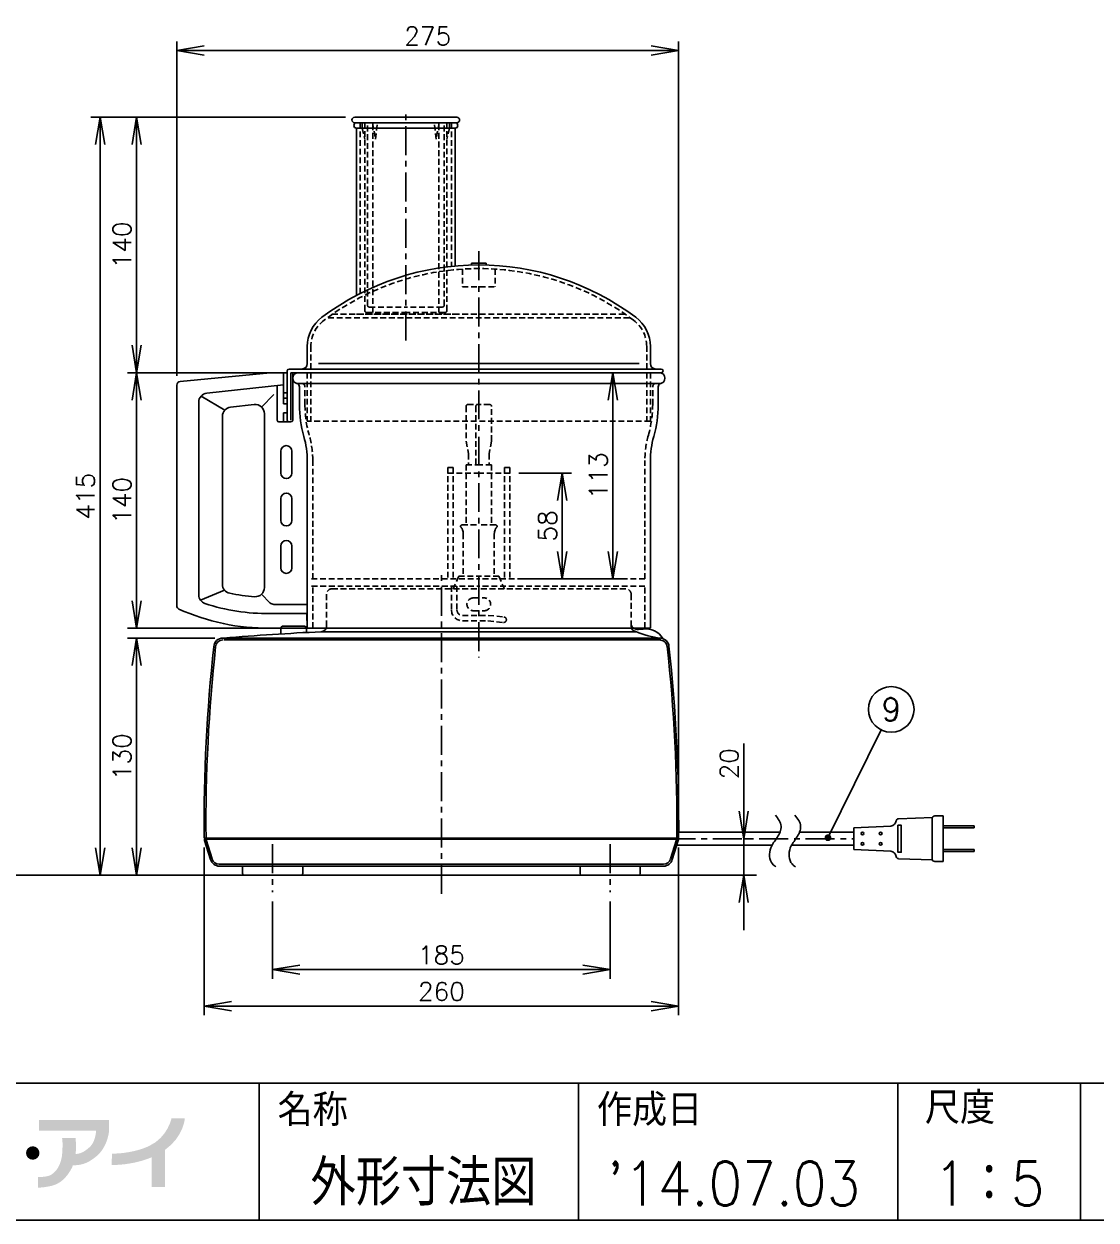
# Model space of a CAD drawing. Extents: x 115 to 2025, y 0 to 1377.
# Drawn here: x 586 to 1174, y 0 to 656 of the extents above; entities that cross this region are included whole.
import ezdxf
from ezdxf.enums import TextEntityAlignment as Align

# ---------------------------------------------------------------- set-up
doc = ezdxf.new("R2010")
doc.units = 0
doc.header["$LTSCALE"] = 0.5
doc.header["$PDMODE"] = 3
doc.linetypes.add('CENTER', pattern=[50.8, 31.75, -6.35, 6.35, -6.35])
doc.linetypes.add('HIDDEN', pattern=[9.525, 6.35, -3.175])
doc.layers.get('0').update_dxf_attribs({"linetype": 'CONTINUOUS'})
doc.layers.get('DEFPOINTS').update_dxf_attribs({"linetype": 'CONTINUOUS'})
for name, color, linetype in [('DANMEN', 7, 'CONTINUOUS'), ('SUNPOU', 7, 'CONTINUOUS'), ('WAKU', 7, 'CONTINUOUS')]:
    doc.layers.add(name, color=color, linetype=linetype)
doc.styles.get("Standard").update_dxf_attribs({"font": 'ROMANS', "bigfont": 'EXTFONT.shx'})
doc.dimstyles.get("Standard").update_dxf_attribs({"dimscale": 5, "dimtxt": 2, "dimasz": 3, "dimexe": 1, "dimexo": 1, "dimgap": 0.6, "dimtad": 3, "dimdec": 0, "dimzin": 0, "dimdsep": 46, "dimtxsty": 'STANDARD', "dimblk1": 'OPEN', "dimblk2": 'OPEN', "dimsah": 1, "dimcen": 1.5, "dimadec": 0, "dimazin": 0, "dimtfac": 1, "dimtdec": 0, "dimtmove": 0, "dimatfit": 0, "dimldrblk": 'DOTSMALL', "dimfxl": 1, "dimtvp": 1, "dimtolj": 1, "dimtzin": 0, "dimarcsym": 0})

# ---------------------------------------------------------------- blocks, each defined once
blk = doc.blocks.new('_OPEN')
at = {"color": 0, "linetype": 'ByBlock'}
for p, q in [((-1, 0.167), (0, 0)), ((0, 0), (-1, -0.167)), ((0, 0), (-1, 0))]:
    blk.add_line(p, q, dxfattribs=at)
blk = doc.blocks.new('*D37')
at = {"layer": 'DEFPOINTS', "color": 0}
for p in [(722.33, 179.67), (907.33, 179.67), (907.33, 137.26)]:
    blk.add_point(p, dxfattribs=at)
at = {"layer": 'SUNPOU', "color": 0, "lineweight": -2}
for p, q in [((722.33, 174.67), (722.33, 132.26)), ((907.33, 174.67), (907.33, 132.26)), ((737.33, 137.26), (892.33, 137.26))]:
    blk.add_line(p, q, dxfattribs=at)
at = {"layer": 'SUNPOU', "color": 0, "lineweight": -2, "xscale": 15, "yscale": 15, "zscale": 15, "rotation": 180}
blk.add_blockref('_OPEN', (722.33, 137.26), dxfattribs=at)
at = {"layer": 'SUNPOU', "color": 0, "lineweight": -2, "xscale": 15, "yscale": 15, "zscale": 15}
blk.add_blockref('_OPEN', (907.33, 137.26), dxfattribs=at)
at = {"layer": 'SUNPOU', "color": 0, "insert": (814.83, 145.26), "char_height": 10, "attachment_point": 5}
blk.add_mtext('\\A1;185', dxfattribs=at)
blk = doc.blocks.new('_DotSmall')
at = {"color": 0, "linetype": 'ByBlock', "const_width": 0.5}
blk.add_lwpolyline([(-0.0625, 0, 1), (0.0625, 0, 1)], format="xyb", close=True, dxfattribs=at)
blk = doc.blocks.new('*D38')
at = {"layer": 'DEFPOINTS', "color": 0}
for p in [(684.83, 209.29), (944.82, 209.29), (944.82, 117.26)]:
    blk.add_point(p, dxfattribs=at)
at = {"layer": 'SUNPOU', "color": 0, "lineweight": -2}
for p, q in [((684.83, 204.29), (684.83, 112.26)), ((944.82, 204.29), (944.82, 112.26)), ((699.83, 117.26), (929.82, 117.26))]:
    blk.add_line(p, q, dxfattribs=at)
at = {"layer": 'SUNPOU', "color": 0, "lineweight": -2, "xscale": 15, "yscale": 15, "zscale": 15, "rotation": 180}
blk.add_blockref('_OPEN', (684.83, 117.26), dxfattribs=at)
at = {"layer": 'SUNPOU', "color": 0, "lineweight": -2, "xscale": 15, "yscale": 15, "zscale": 15}
blk.add_blockref('_OPEN', (944.82, 117.26), dxfattribs=at)
at = {"layer": 'SUNPOU', "color": 0, "insert": (814.83, 125.26), "char_height": 10, "attachment_point": 5}
blk.add_mtext('\\A1;260', dxfattribs=at)
blk = doc.blocks.new('*D39')
at = {"layer": 'DEFPOINTS', "color": 0}
for p in [(975.51, 209.04), (980.51, 209.04), (987.57, 188.99)]:
    blk.add_point(p, dxfattribs=at)
at = {"layer": 'SUNPOU', "color": 0, "lineweight": -2}
for p, q in [((980.51, 224.04), (980.51, 261.23)), ((980.51, 209.04), (985.51, 209.04)), ((980.51, 188.99), (980.51, 209.04)), ((982.57, 188.99), (975.51, 188.99)), ((980.51, 173.99), (980.51, 158.99))]:
    blk.add_line(p, q, dxfattribs=at)
at = {"layer": 'SUNPOU', "color": 0, "lineweight": -2, "xscale": 15, "yscale": 15, "zscale": 15}
for p, rotation in [((980.51, 209.04), 270), ((980.51, 188.99), 90)]:
    blk.add_blockref('_OPEN', p, dxfattribs=dict(at, rotation=rotation))
at = {"layer": 'SUNPOU', "color": 0, "insert": (972.51, 250.14), "char_height": 10, "attachment_point": 5, "rotation": 90}
blk.add_mtext('\\A1;20', dxfattribs=at)
blk = doc.blocks.new('*D41')
at = {"layer": 'DEFPOINTS', "color": 0}
for p in [(695.6, 318.99), (647.8, 188.99), (706.83, 188.99)]:
    blk.add_point(p, dxfattribs=at)
at = {"layer": 'SUNPOU', "color": 0, "lineweight": -2}
for p, q in [((690.6, 318.99), (642.8, 318.99)), ((647.8, 303.99), (647.8, 203.99)), ((701.83, 188.99), (642.8, 188.99))]:
    blk.add_line(p, q, dxfattribs=at)
at = {"layer": 'SUNPOU', "color": 0, "lineweight": -2, "xscale": 15, "yscale": 15, "zscale": 15}
for p, rotation in [((647.8, 318.99), 90), ((647.8, 188.99), 270)]:
    blk.add_blockref('_OPEN', p, dxfattribs=dict(at, rotation=rotation))
at = {"layer": 'SUNPOU', "color": 0, "insert": (639.8, 253.99), "char_height": 10, "attachment_point": 5, "rotation": 90}
blk.add_mtext('\\A1;130', dxfattribs=at)
blk = doc.blocks.new('*D42')
at = {"layer": 'DEFPOINTS', "color": 0}
for p in [(647.8, 464.46), (725.92, 464.46), (725.92, 324.45)]:
    blk.add_point(p, dxfattribs=at)
at = {"layer": 'SUNPOU', "color": 0, "lineweight": -2}
for p, q in [((720.92, 464.46), (642.8, 464.46)), ((647.8, 339.45), (647.8, 449.46)), ((720.92, 324.45), (642.8, 324.45))]:
    blk.add_line(p, q, dxfattribs=at)
at = {"layer": 'SUNPOU', "color": 0, "lineweight": -2, "xscale": 15, "yscale": 15, "zscale": 15}
for p, rotation in [((647.8, 464.46), 90), ((647.8, 324.45), 270)]:
    blk.add_blockref('_OPEN', p, dxfattribs=dict(at, rotation=rotation))
at = {"layer": 'SUNPOU', "color": 0, "insert": (639.8, 394.46), "char_height": 10, "attachment_point": 5, "rotation": 90}
blk.add_mtext('\\A1;140', dxfattribs=at)
blk = doc.blocks.new('*D46')
at = {"layer": 'DEFPOINTS', "color": 0}
for p in [(647.8, 604.46), (767.33, 604.46), (730.33, 464.46)]:
    blk.add_point(p, dxfattribs=at)
at = {"layer": 'SUNPOU', "color": 0, "lineweight": -2}
for p, q in [((762.33, 604.46), (642.8, 604.46)), ((647.8, 479.46), (647.8, 589.46)), ((725.33, 464.46), (642.8, 464.46))]:
    blk.add_line(p, q, dxfattribs=at)
at = {"layer": 'SUNPOU', "color": 0, "lineweight": -2, "xscale": 15, "yscale": 15, "zscale": 15}
for p, rotation in [((647.8, 604.46), 90), ((647.8, 464.46), 270)]:
    blk.add_blockref('_OPEN', p, dxfattribs=dict(at, rotation=rotation))
at = {"layer": 'SUNPOU', "color": 0, "insert": (639.8, 534.46), "char_height": 10, "attachment_point": 5, "rotation": 90}
blk.add_mtext('\\A1;140', dxfattribs=at)
blk = doc.blocks.new('*D47')
at = {"layer": 'DEFPOINTS', "color": 0}
for p in [(627.8, 604.46), (767.33, 604.46), (706.83, 188.99)]:
    blk.add_point(p, dxfattribs=at)
at = {"layer": 'SUNPOU', "color": 0, "lineweight": -2}
for p, q in [((762.33, 604.46), (622.8, 604.46)), ((627.8, 203.99), (627.8, 589.46)), ((701.83, 188.99), (622.8, 188.99))]:
    blk.add_line(p, q, dxfattribs=at)
at = {"layer": 'SUNPOU', "color": 0, "lineweight": -2, "xscale": 15, "yscale": 15, "zscale": 15}
for p, rotation in [((627.8, 604.46), 90), ((627.8, 188.99), 270)]:
    blk.add_blockref('_OPEN', p, dxfattribs=dict(at, rotation=rotation))
at = {"layer": 'SUNPOU', "color": 0, "insert": (619.8, 396.73), "char_height": 10, "attachment_point": 5, "rotation": 90}
blk.add_mtext('\\A1;415', dxfattribs=at)
blk = doc.blocks.new('*D48')
at = {"layer": 'DEFPOINTS', "color": 0}
for p in [(852.33, 409.46), (881.03, 409.46), (852.33, 351.46)]:
    blk.add_point(p, dxfattribs=at)
at = {"layer": 'SUNPOU', "color": 0, "lineweight": -2}
for p, q in [((857.33, 409.46), (886.03, 409.46)), ((881.03, 366.46), (881.03, 394.46)), ((857.33, 351.46), (886.03, 351.46))]:
    blk.add_line(p, q, dxfattribs=at)
at = {"layer": 'SUNPOU', "color": 0, "lineweight": -2, "xscale": 15, "yscale": 15, "zscale": 15}
for p, rotation in [((881.03, 409.46), 90), ((881.03, 351.46), 270)]:
    blk.add_blockref('_OPEN', p, dxfattribs=dict(at, rotation=rotation))
at = {"layer": 'SUNPOU', "color": 0, "insert": (873.03, 380.46), "char_height": 10, "attachment_point": 5, "rotation": 90}
blk.add_mtext('\\A1;58', dxfattribs=at)
blk = doc.blocks.new('*D50')
at = {"layer": 'DEFPOINTS', "color": 0}
for p in [(835.33, 464.46), (908.79, 464.46), (852.33, 351.46)]:
    blk.add_point(p, dxfattribs=at)
at = {"layer": 'SUNPOU', "color": 0, "lineweight": -2}
for p, q in [((840.33, 464.46), (913.79, 464.46)), ((908.79, 366.46), (908.79, 449.46)), ((857.33, 351.46), (913.79, 351.46))]:
    blk.add_line(p, q, dxfattribs=at)
at = {"layer": 'SUNPOU', "color": 0, "lineweight": -2, "xscale": 15, "yscale": 15, "zscale": 15}
for p, rotation in [((908.79, 464.46), 90), ((908.79, 351.46), 270)]:
    blk.add_blockref('_OPEN', p, dxfattribs=dict(at, rotation=rotation))
at = {"layer": 'SUNPOU', "color": 0, "insert": (900.79, 407.96), "char_height": 10, "attachment_point": 5, "rotation": 90}
blk.add_mtext('\\A1;113', dxfattribs=at)
blk = doc.blocks.new('*D52')
at = {"layer": 'DEFPOINTS', "color": 0}
for p in [(944.82, 641.05), (669.83, 457.67), (944.82, 204.29)]:
    blk.add_point(p, dxfattribs=at)
at = {"layer": 'SUNPOU', "color": 0, "lineweight": -2}
for p, q in [((669.83, 462.67), (669.83, 646.05)), ((944.82, 209.29), (944.82, 646.05)), ((684.83, 641.05), (929.82, 641.05))]:
    blk.add_line(p, q, dxfattribs=at)
at = {"layer": 'SUNPOU', "color": 0, "lineweight": -2, "xscale": 15, "yscale": 15, "zscale": 15, "rotation": 180}
blk.add_blockref('_OPEN', (669.83, 641.05), dxfattribs=at)
at = {"layer": 'SUNPOU', "color": 0, "lineweight": -2, "xscale": 15, "yscale": 15, "zscale": 15}
blk.add_blockref('_OPEN', (944.82, 641.05), dxfattribs=at)
at = {"layer": 'SUNPOU', "color": 0, "insert": (807.33, 649.05), "char_height": 10, "attachment_point": 5}
blk.add_mtext('\\A1;275', dxfattribs=at)

msp = doc.modelspace()

# ---------------------------------------------------------------- hatches: boundary and pattern name
at = {"layer": 'WAKU'}
h = msp.add_hatch(color=1, dxfattribs=at)
edge = h.paths.add_edge_path()
edge.add_spline(control_points=[(632.75, 50.8), (632.75, 50.8), (632.75, 54.88), (632.75, 54.88), (632.75, 54.88), (594.26, 54.88), (594.26, 54.88), (594.26, 54.88), (594.26, 49.08), (594.26, 49.08), (594.26, 49.08), (625.63, 49.08), (625.63, 49.08), (625.52, 47.53), (624.97, 42.7), (622.25, 40.16), (618.98, 37.12), (616.6, 36.25), (614.42, 36.25), (614.41, 36.25), (614.4, 36.25), (614.38, 36.25), (614.84, 40.73), (614.34, 44.95), (614.34, 44.95), (614.34, 44.95), (606.95, 44.95), (606.95, 44.95), (606.95, 44.95), (607.43, 43.71), (607.1, 37.26), (606.73, 30.3), (603.69, 26.46), (601.01, 24.87), (598.32, 23.27), (593.82, 23.7), (593.82, 23.7), (593.82, 23.7), (593.82, 17.83), (593.82, 17.83), (593.82, 17.83), (596.14, 17.62), (601.22, 18.78), (605.72, 19.79), (609.6, 23.21), (612.46, 28.85), (612.53, 28.99), (612.81, 29.87), (612.87, 30.02), (616.36, 30.06), (620.34, 30.32), (626.02, 35.16), (630.44, 38.93), (632.17, 44.84), (632.62, 48.07), (632.62, 48.07), (632.75, 50.8), (632.75, 50.8)], knot_values=[0, 0, 0, 0, 1, 1, 1, 2, 2, 2, 3, 3, 3, 4, 4, 4, 5, 5, 5, 6, 6, 6, 7, 7, 7, 8, 8, 8, 9, 9, 9, 10, 10, 10, 11, 11, 11, 12, 12, 12, 13, 13, 13, 14, 14, 14, 15, 15, 15, 16, 16, 16, 17, 17, 17, 18, 18, 18, 19, 19, 19, 19], degree=3, periodic=0)
h = msp.add_hatch(color=1, dxfattribs=at)
edge = h.paths.add_edge_path()
edge.add_spline(control_points=[(674.23, 55.69), (674.23, 55.69), (666.91, 55.69), (666.91, 55.69), (666.89, 55.57), (664.79, 45.48), (654.9, 40.72), (651.18, 38.93), (647.89, 38.14), (645.1, 37.55), (638.95, 36.25), (634.42, 36.46), (634.37, 36.46), (634.37, 36.46), (634.05, 30.24), (634.05, 30.24), (634.26, 30.23), (639.39, 29.98), (646.39, 31.46), (649.17, 32.05), (652.38, 32.86), (656.11, 34.45), (656.11, 34.45), (656.11, 18.05), (656.11, 18.05), (656.11, 18.05), (663.36, 18.05), (663.36, 18.05), (663.36, 18.05), (663.36, 38.48), (663.36, 38.48), (673.54, 45.8), (674.12, 55.2), (674.23, 55.69)], knot_values=[0, 0, 0, 0, 1, 1, 1, 2, 2, 2, 3, 3, 3, 4, 4, 4, 5, 5, 5, 6, 6, 6, 7, 7, 7, 8, 8, 8, 9, 9, 9, 10, 10, 10, 11, 11, 11, 11], degree=3, periodic=0)
h = msp.add_hatch(color=1, dxfattribs=at)
edge = h.paths.add_edge_path()
edge.add_spline(control_points=[(594.59, 36.76), (594.59, 34.72), (592.93, 33.07), (590.89, 33.07), (588.85, 33.07), (587.2, 34.72), (587.2, 36.76), (587.2, 38.8), (588.85, 40.45), (590.89, 40.45), (592.93, 40.45), (594.59, 38.8), (594.59, 36.76)], knot_values=[0, 0, 0, 0, 1, 1, 1, 2, 2, 2, 3, 3, 3, 4, 4, 4, 4], degree=3, periodic=0)

# ---------------------------------------------------------------- linework, layer by layer
at = {"color": 2}
for p, q in [((767.33, 604.46), (795.33, 604.46)), ((823.33, 604.46), (795.33, 604.46)), ((795.33, 601.46), (767.33, 601.46)), ((768.33, 601.46), (822.33, 601.46)), ((768.33, 598.46), (822.33, 598.46)), ((768.33, 598.46), (768.33, 506.88)), ((795.33, 601.46), (823.33, 601.46)), ((822.33, 598.46), (822.33, 522.93)), ((741.33, 469.45), (741.33, 478.83)), ((929.33, 469.45), (929.33, 478.83)), ((935.33, 466.46), (731.33, 466.46)), ((747.47, 469.46), (923.18, 469.46)), ((720.94, 464.46), (671.61, 459.66)), ((728.28, 464.46), (720.94, 464.46)), ((730.33, 464.46), (723.33, 464.46)), ((728.28, 464.46), (728.28, 457.83)), ((728.33, 453.46), (728.33, 464.46)), ((730.33, 465.46), (730.33, 438.46)), ((935.33, 464.46), (732.33, 464.46)), ((732.33, 464.46), (732.33, 438.46)), ((733.33, 464.46), (733.33, 438.46)), ((735.83, 464.46), (835.33, 464.46)), ((934.33, 464.46), (835.33, 464.46)), ((669.83, 457.67), (669.83, 336.74)), ((728.28, 457.83), (686.29, 453.2)), ((716.3, 445.6), (723.04, 452.53)), ((724.83, 457.39), (724.83, 438.46)), ((728.3, 453.46), (728.3, 450.46)), ((730.33, 453.46), (728.3, 453.46)), ((736.33, 458.46), (835.83, 458.46)), ((737.05, 446.91), (737.05, 456.63)), ((934.33, 458.46), (835.33, 458.46)), ((933.6, 446.91), (933.6, 456.63)), ((681.83, 448.23), (681.83, 342.67)), ((696.11, 443.93), (683.11, 451.57)), ((712.29, 446.98), (699.29, 445.56)), ((730.33, 450.46), (728.3, 450.46)), ((728.33, 447.46), (728.33, 450.46)), ((728.33, 447.46), (730.33, 447.46)), ((694.83, 440.59), (694.83, 348.48)), ((717.83, 442.01), (717.83, 346.67)), ((730.33, 442.46), (728.3, 442.46)), ((728.3, 442.46), (728.3, 437.46)), ((732.33, 437.46), (725.83, 437.46)), ((732.33, 437.46), (728.3, 437.46)), ((732.33, 437.46), (731.33, 437.46)), ((726.83, 421.46), (726.83, 409.46)), ((732.83, 421.46), (732.83, 409.46)), ((741.33, 324.46), (741.33, 415.97)), ((929.33, 324.46), (929.33, 415.97)), ((726.83, 395.46), (726.83, 383.46)), ((732.83, 395.46), (732.83, 383.46)), ((726.83, 369.46), (726.83, 357.46)), ((732.83, 369.46), (732.83, 357.46)), ((695.95, 345.33), (682.78, 339.74)), ((716.24, 343.02), (720.85, 338.35)), ((722.99, 337.46), (740.97, 337.46)), ((720.72, 332.46), (741.11, 332.46)), ((741.33, 324.46), (741.11, 332.46)), ((740.82, 324.46), (720.83, 324.46)), ((726.83, 324.45), (726.83, 321.27)), ((727.83, 325.45), (739.83, 325.45)), ((740.83, 324.46), (740.82, 324.46)), ((740.83, 324.46), (835.33, 324.46)), ((740.83, 324.45), (751.66, 324.46)), ((741.33, 324.46), (740.83, 324.46)), ((740.83, 324.45), (740.83, 322.06)), ((921.39, 322.46), (748.69, 322.46)), ((929.33, 324.46), (835.33, 324.46)), ((922.83, 323.75), (925.32, 323.83)), ((695.08, 318.99), (934.63, 318.99)), ((695.6, 317.99), (934.98, 317.99)), ((1083.88, 220.72), (1065.27, 219.99)), ((944.98, 212.54), (1000.37, 212.54)), ((684.83, 209.29), (814.83, 209.29)), ((684.88, 208.79), (814.83, 208.79)), ((685.01, 208.13), (688.3, 197.64)), ((685.98, 208.4), (689.26, 197.91)), ((944.83, 209.29), (814.83, 209.29)), ((944.78, 208.79), (814.83, 208.79)), ((943.68, 208.4), (940.39, 197.91)), ((944.64, 208.13), (941.35, 197.64)), ((943.83, 205.54), (996.07, 205.54)), ((1083.88, 197.36), (1065.27, 198.09)), ((693.12, 194.99), (814.83, 194.99)), ((693.12, 193.99), (814.83, 193.99)), ((705.83, 193.99), (705.83, 189.99)), ((738.83, 193.99), (738.83, 189.99)), ((936.54, 194.99), (814.83, 194.99)), ((936.54, 193.99), (814.83, 193.99)), ((890.83, 193.99), (890.83, 189.99)), ((923.83, 193.99), (923.83, 189.99)), ((706.83, 188.99), (737.83, 188.99)), ((922.83, 188.99), (891.83, 188.99))]:
    msp.add_line(p, q, dxfattribs=at)
msp.add_lwpolyline([(1064.98, 216.44), (1066.8, 216.44), (1066.8, 201.64), (1064.98, 201.64)], close=True, dxfattribs=at)
for centre in [(1045.52, 211.93), (1055.52, 211.93), (1045.52, 206.15), (1055.52, 206.15)]:
    msp.add_circle(centre, 0.75, dxfattribs=at)
for centre, radius, start, end in [((767.33, 602.96), 1.5, 90, 270), ((823.33, 602.96), 1.5, 270, 90), ((768.33, 599.96), 1.5, 90, 270), ((822.33, 599.96), 1.5, 270, 90), ((835.33, 380.3), 143.22, 53.08971, 126.91029), ((761.33, 478.83), 20, 126.91029, 180), ((909.33, 478.83), 20, 0, 53.08971), ((731.33, 465.46), 1, 90, 180), ((738.33, 469.46), 3, 270, 0), ((932.33, 469.46), 3, 180, 270), ((935.33, 465.46), 1, 270, 90), ((671.83, 457.67), 2, 96.20345, 180), ((736.33, 461.46), 3, 90, 270), ((736.33, 461.46), 3, 90, 180), ((934.33, 461.46), 3, 270, 90), ((686.83, 448.23), 5, 96.20345, 180), ((735.05, 456.63), 2, 0, 75.21098), ((935.6, 456.63), 2, 104.78902, 180), ((712.83, 442.01), 5, 360, 96.20345), ((801.12, 446.91), 64.07, 180, 195.73795), ((869.53, 446.91), 64.07, 344.26205, 0), ((699.83, 440.59), 5, 96.20345, 180), ((725.83, 438.46), 1, 180, 270), ((731.33, 438.46), 1, 180, 270), ((732.33, 438.46), 1, 270, 0), ((691.33, 415.97), 50, 0, 15.73795), ((979.33, 415.97), 50, 164.26205, 180), ((729.83, 421.46), 3, 0, 180), ((729.83, 409.46), 3, 180, 0), ((729.83, 395.46), 3, 0, 180), ((729.83, 383.46), 3, 180, 0), ((729.83, 369.46), 3, 0, 180), ((729.83, 357.46), 3, 180, 0), ((699.83, 348.48), 5, 180, 258.12829), ((686.83, 342.67), 5, 180, 251.7437), ((719.3, 441.11), 99.66, 258.12829, 266.07851), ((712.83, 346.67), 5, 266.07851, 360), ((671.83, 336.74), 2, 180, 245.54145), ((719.3, 441.11), 116.66, 245.54145, 270.74956), ((719.3, 441.11), 108.66, 251.7437, 270.74956), ((722.99, 340.46), 3, 224.66493, 270), ((815.09, -1106.23), 1430.22, 92.64982, 94.79236), ((727.83, 324.45), 1, 90, 180), ((739.83, 324.45), 1, 0, 90), ((748.83, 325.46), 3, 272.64982, 0), ((921.83, 325.46), 3, 180, 259.4759), ((941.15, 370.82), 52.23, 247.64421, 263.32302), ((927.21, 313.82), 10.18, 28.68746, 100.73195), ((695.08, 313.99), 5, 90, 177.09301), ((695.08, 313.99), 4, 90, 177.09301), ((934.57, 313.96), 4, 6.30017, 84.21737), ((934.57, 313.96), 5, 6.30017, 84.21737), ((1585.79, 216.77), 900.99, 173.7891, 180.46341), ((1585.79, 216.77), 899.99, 173.78918, 180.46341), ((43.95, 216.77), 899.91, 359.53657, 6.23736), ((43.92, 216.77), 900.94, 359.53657, 6.22837), ((1060.69, 219.25), 3.34, 278.34174, 352.96053), ((1065.47, 218.51), 1.5, 97.84918, 166.99512), ((689.83, 209.48), 5, 180, 182.17484), ((689.83, 209.48), 5, 180, 182.17484), ((689.83, 209.48), 5, 187.92918, 195.70864), ((689.83, 209.48), 5, 187.92918, 195.70864), ((689.83, 209.48), 4.5, 182.41662, 188.81686), ((689.83, 209.48), 4, 180, 195.70864), ((939.83, 209.48), 4, 344.29136, 0), ((939.83, 209.48), 4.5, 351.18314, 357.58338), ((939.83, 209.48), 5, 344.29136, 352.07082), ((939.83, 209.48), 5, 344.29136, 352.07082), ((939.83, 209.48), 5, 357.82516, 0), ((939.83, 209.48), 5, 357.82516, 0), ((693.12, 198.99), 5, 195.70864, 270), ((693.12, 198.99), 4, 195.70864, 270), ((936.54, 198.99), 4, 270, 344.29136), ((936.54, 198.99), 5, 270, 344.29136), ((1060.69, 198.83), 3.34, 7.03947, 81.65826), ((1065.47, 199.58), 1.5, 193.00488, 262.15082), ((706.83, 189.99), 1, 180, 270), ((737.83, 189.99), 1, 270, 0), ((891.83, 189.99), 1, 180, 270), ((922.83, 189.99), 1, 270, 0)]:
    msp.add_arc(centre, radius, start, end, dxfattribs=at)
for points in [[(997.86, 221.87), (999.34, 219.95), (1002.29, 216.12), (998.96, 209.31), (994.24, 203.96), (994.38, 196.31), (997.49, 194.09), (998.17, 193.6)], [(1008.54, 221.87), (1010.03, 219.95), (1012.98, 216.12), (1009.65, 209.31), (1004.93, 203.96), (1005.07, 196.31), (1008.18, 194.09), (1008.86, 193.6)]]:
    msp.add_open_spline(points, degree=3, knots=[0, 0, 0, 0, 6.745109, 13.401457, 20.028677, 28.874251, 31.32835, 31.32835, 31.32835, 31.32835], dxfattribs=at)
at = {"layer": 'DANMEN', "color": 2, "linetype": 'CENTER'}
for p, q in [((795.33, 482.17), (795.33, 607.46)), ((835.33, 530.98), (835.33, 308.28)), ((814.83, 178.87), (814.83, 355.35)), ((722.33, 205.98), (722.33, 179.67)), ((907.33, 205.98), (907.33, 179.67)), ((938.21, 209.04), (1040.8, 209.04))]:
    msp.add_line(p, q, dxfattribs=at)
at = {"layer": 'DANMEN', "color": 2, "linetype": 'HIDDEN'}
for p, q in [((770.33, 601.46), (770.33, 507.92)), ((771.33, 598.46), (771.33, 601.46)), ((771.33, 598.46), (772.83, 592.46)), ((772.83, 498.45), (772.83, 601.46)), ((774.33, 501.45), (774.33, 601.46)), ((777.08, 601.46), (778.79, 592.46)), ((777.33, 497.45), (777.33, 600.15)), ((778.79, 592.46), (779.64, 601.46)), ((811.87, 592.46), (811.01, 601.46)), ((813.58, 601.46), (811.87, 592.46)), ((813.33, 497.45), (813.33, 600.15)), ((816.33, 501.45), (816.33, 601.46)), ((817.83, 498.45), (817.83, 601.46)), ((819.33, 598.46), (817.83, 592.46)), ((819.33, 598.46), (819.33, 601.46)), ((820.33, 601.46), (820.33, 522.73)), ((826.33, 521.23), (826.33, 511.52)), ((844.33, 521.23), (844.33, 511.52)), ((826.33, 511.52), (844.33, 511.52)), ((775.33, 500.45), (795.33, 500.45)), ((815.33, 500.45), (795.33, 500.45)), ((752.73, 494.45), (917.93, 494.45)), ((754.82, 496.45), (915.83, 496.45)), ((768.33, 496.45), (822.33, 496.45)), ((773.83, 497.45), (795.33, 497.45)), ((775.83, 496.45), (774.83, 497.45)), ((816.83, 497.45), (795.33, 497.45)), ((814.83, 496.45), (815.83, 497.45)), ((743.33, 466.45), (743.33, 478.83)), ((927.33, 466.45), (927.33, 478.83)), ((741.33, 464.46), (741.33, 437.95)), ((743.33, 464.46), (743.33, 437.95)), ((927.33, 464.46), (927.33, 437.95)), ((929.33, 464.46), (929.33, 437.95)), ((740.05, 446.91), (740.05, 456.63)), ((930.6, 446.91), (930.6, 456.63)), ((828.33, 445.99), (828.33, 426.99)), ((829.33, 446.99), (835.33, 446.99)), ((833.69, 445.99), (833.69, 413.99)), ((841.33, 446.99), (835.33, 446.99)), ((842.33, 426.99), (842.33, 445.99)), ((929.33, 437.95), (741.33, 437.95)), ((828.33, 426.99), (829.69, 419.99)), ((842.33, 426.99), (840.96, 419.99)), ((829.69, 419.99), (829.69, 413.99)), ((840.96, 419.99), (840.96, 413.99)), ((744.33, 351.46), (744.33, 416.39)), ((828.33, 413.99), (835.33, 413.99)), ((828.33, 413.99), (828.33, 380.99)), ((842.33, 413.99), (835.33, 413.99)), ((842.33, 413.99), (842.33, 380.99)), ((926.33, 351.46), (926.33, 416.39)), ((818.33, 412.46), (818.33, 351.46)), ((818.33, 412.46), (821.33, 412.46)), ((818.33, 409.46), (835.33, 409.46)), ((821.33, 412.46), (821.33, 351.46)), ((852.33, 409.46), (835.33, 409.46)), ((849.33, 412.46), (849.33, 351.46)), ((852.33, 412.46), (849.33, 412.46)), ((852.33, 412.46), (852.33, 351.46)), ((826.08, 380.99), (835.33, 380.99)), ((844.58, 380.99), (835.33, 380.99)), ((826.4, 378.3), (826.72, 377.14)), ((826.83, 376.35), (826.83, 352.99)), ((843.83, 376.35), (843.83, 352.99)), ((844.25, 378.3), (843.93, 377.14)), ((743.59, 351.46), (835.33, 351.46)), ((824.33, 352.99), (821.33, 345.99)), ((824.33, 352.99), (835.33, 352.99)), ((846.33, 352.99), (835.33, 352.99)), ((926.33, 351.46), (835.33, 351.46)), ((846.33, 352.99), (849.33, 345.99)), ((743.7, 347.46), (835.33, 347.46)), ((744.33, 324.46), (744.33, 347.46)), ((751.83, 342.99), (751.83, 325.46)), ((754.83, 345.99), (835.33, 345.99)), ((820.33, 347.46), (820.33, 334.46)), ((823.33, 347.46), (823.33, 334.46)), ((832.33, 340.99), (838.33, 340.99)), ((926.33, 347.46), (835.33, 347.46)), ((915.83, 345.99), (835.33, 345.99)), ((918.83, 342.99), (918.83, 325.46)), ((926.33, 324.46), (926.33, 347.46)), ((826.33, 331.46), (840.43, 331.46)), ((826.33, 328.46), (840.33, 328.46)), ((832.33, 333.99), (838.33, 333.99)), ((840.33, 328.46), (848.83, 327.56)), ((840.43, 331.46), (849.03, 330.56))]:
    msp.add_line(p, q, dxfattribs=at)
at = {"layer": 'DANMEN', "color": 2}
for p, q in [((839.27, 524.46), (831.27, 524.46)), ((831.27, 524.46), (831.27, 523.46)), ((839.27, 524.46), (839.27, 523.46)), ((1083.72, 220.04), (1083.72, 198.04)), ((1085.22, 221.54), (1089.72, 221.54)), ((1089.72, 221.54), (1089.72, 196.54)), ((1011.06, 212.54), (1040.8, 212.54)), ((1040.8, 215.04), (1061.18, 215.94)), ((1040.8, 215.04), (1040.8, 203.04)), ((1089.72, 216.04), (1106.72, 216.04)), ((1089.72, 215.04), (1106.72, 215.04)), ((1106.72, 216.04), (1106.72, 215.04)), ((1006.76, 205.54), (1040.8, 205.54)), ((1040.8, 203.04), (1061.18, 202.14)), ((1089.72, 203.04), (1106.72, 203.04)), ((1089.72, 202.04), (1106.72, 202.04)), ((1106.72, 203.04), (1106.72, 202.04)), ((1085.22, 196.54), (1089.72, 196.54)), ((211.52, 188.99), (987.57, 188.99))]:
    msp.add_line(p, q, dxfattribs=at)
at = {"layer": 'DANMEN', "color": 2, "linetype": 'HIDDEN'}
for centre, radius, start, end in [((835.33, 380.3), 141.22, 53.08971, 126.91029), ((773.83, 498.45), 1, 180, 270), ((775.33, 501.45), 1, 180, 270), ((815.33, 501.45), 1, 270, 0), ((816.83, 498.45), 1, 270, 0), ((761.33, 478.83), 18, 126.91029, 180), ((909.33, 478.83), 18, 0, 53.08971), ((738.05, 456.63), 2, 0, 66.51736), ((932.6, 456.63), 2, 113.48264, 180), ((801.12, 446.91), 61.07, 180, 195.95043), ((829.33, 445.99), 1, 90, 180), ((834.69, 445.99), 1, 90, 180), ((841.33, 445.99), 1, 0, 90), ((869.53, 446.91), 61.07, 344.04957, 0), ((694.33, 416.39), 50, 0, 15.95043), ((976.33, 416.39), 50, 164.04957, 180), ((826.08, 380.24), 0.75, 90, 226.78156), ((844.58, 380.24), 0.75, 313.21844, 90), ((823.51, 377.51), 3, 15.29414, 46.78156), ((823.83, 376.35), 3, 0, 15.29414), ((846.83, 376.35), 3, 164.70586, 180), ((847.15, 377.51), 3, 133.21844, 164.70586), ((754.83, 342.99), 3, 90, 180), ((832.33, 337.49), 3.5, 90, 270), ((838.33, 337.49), 3.5, 270, 90), ((915.83, 342.99), 3, 0, 90), ((826.33, 334.46), 6, 180, 270), ((826.33, 334.46), 3, 180, 270), ((848.93, 329.06), 1.5, 266.18593, 356.18593), ((848.93, 329.06), 1.5, 356.18593, 86.18593)]:
    msp.add_arc(centre, radius, start, end, dxfattribs=at)
at = {"layer": 'DANMEN', "color": 2}
for centre, radius, start, end in [((922.3, 327.19), 3.48, 176.38995, 278.74357), ((1085.22, 220.04), 1.5, 90, 180), ((1085.22, 198.04), 1.5, 180, 270)]:
    msp.add_arc(centre, radius, start, end, dxfattribs=at)
at = {"layer": 'SUNPOU'}
msp.add_circle((1061.33, 279.93), 12.5, dxfattribs=at)
at = {"layer": 'WAKU', "color": 6}
for p, q in [((115, 75), (2025, 75)), ((115, 0), (2025, 0))]:
    msp.add_line(p, q, dxfattribs=at)
at = {"layer": 'WAKU', "color": 7}
for p, q in [((715, 75), (715, 0)), ((890, 75), (890, 0)), ((1065, 75), (1065, 0)), ((1165, 75), (1165, 0))]:
    msp.add_line(p, q, dxfattribs=at)

# ---------------------------------------------------------------- texts
at = {"layer": 'SUNPOU'}
msp.add_text('9', height=12.5, dxfattribs=at).set_placement((1061.33, 279.93), align=Align.MIDDLE)
at = {"layer": 'WAKU'}
for s, p in [('名称', (725.02, 51.55)), ('作成日', (900.02, 51.55)), ('尺度', (1079.76, 52.71))]:
    msp.add_text(s, height=17.5, dxfattribs=at).set_placement(p)
at = {"layer": 'WAKU', "color": 1, "width": 0.9}
for s, height, p in [('外形寸法図', 25, (805, 8.02)), ("'14.07.03", 24, (975, 8.02)), ('1：5', 24, (1115, 8.02))]:
    msp.add_text(s, height=height, dxfattribs=at).set_placement(p, align=Align.CENTER)

# ---------------------------------------------------------------- dimensions: what is measured, and where the dimension line sits
at = {"layer": 'SUNPOU'}
dim = msp.add_linear_dim(base=(944.82, 641.05), p1=(669.83, 457.67), p2=(944.82, 204.29), dimstyle='STANDARD', dxfattribs=at)
dim.commit()
dim.dimension.update_dxf_attribs({"geometry": '*D52', "text_midpoint": (807.33, 649.05)})
dim = msp.add_linear_dim(base=(627.8, 604.46), p1=(706.83, 188.99), p2=(767.33, 604.46), angle=90, dimstyle='STANDARD', override={"dimtmove": 0}, dxfattribs=at)
dim.commit()
dim.dimension.update_dxf_attribs({"geometry": '*D47', "text_midpoint": (627.8, 396.73), "dimtype": 160})
for base, p1, p2, picture, middle in [((647.8, 604.46), (730.33, 464.46), (767.33, 604.46), '*D46', (639.8, 534.46)), ((908.79, 464.46), (852.33, 351.46), (835.33, 464.46), '*D50', (900.79, 407.96)), ((881.03, 409.46), (852.33, 351.46), (852.33, 409.46), '*D48', (873.03, 380.46)), ((647.8, 188.99), (695.6, 318.99), (706.83, 188.99), '*D41', (639.8, 253.99)), ((980.51, 209.04), (987.57, 188.99), (975.51, 209.04), '*D39', (972.51, 250.14))]:
    dim = msp.add_linear_dim(base=base, p1=p1, p2=p2, angle=90, dimstyle='STANDARD', dxfattribs=at)
    dim.commit()
    dim.dimension.update_dxf_attribs({"geometry": picture, "text_midpoint": middle})
dim = msp.add_linear_dim(base=(647.8, 464.46), p1=(725.92, 324.45), p2=(725.92, 464.46), angle=90, dimstyle='STANDARD', override={"dimtmove": 0}, dxfattribs=at)
dim.commit()
dim.dimension.update_dxf_attribs({"geometry": '*D42', "text_midpoint": (639.8, 394.46)})
for base, p1, p2, picture, middle in [((944.82, 117.26), (684.83, 209.29), (944.82, 209.29), '*D38', (814.83, 117.26)), ((907.33, 137.26), (722.33, 179.67), (907.33, 179.67), '*D37', (814.83, 137.26))]:
    dim = msp.add_linear_dim(base=base, p1=p1, p2=p2, dimstyle='STANDARD', override={"dimtmove": 0}, dxfattribs=at)
    dim.commit()
    dim.dimension.update_dxf_attribs({"geometry": picture, "text_midpoint": middle, "dimtype": 160})

# ---------------------------------------------------------------- leaders
msp.add_leader([(1026.65, 209.56), (1055.8, 268.71)], dimstyle='STANDARD', override={"dimldrblk": 'DotSmall'}, dxfattribs=at)

doc.saveas('drawing.dxf')
